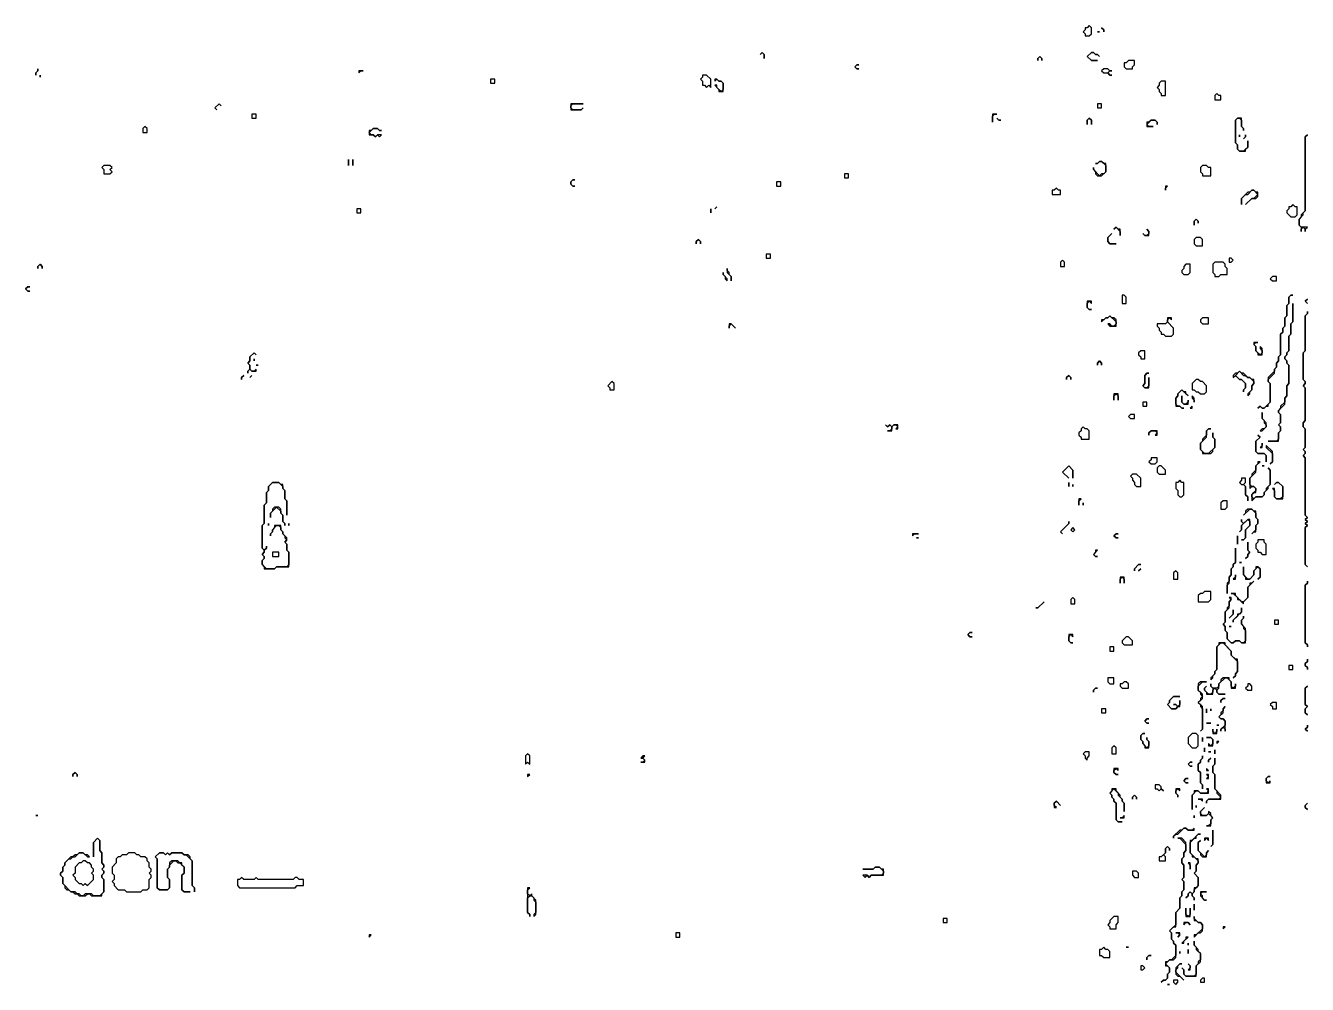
# Model space of a CAD drawing. Header units: metres. Extents: x 0 to 3575, y 1 to 2763.
# Drawn here: x 2952 to 3575, y 1070 to 1536 of the extents above; entities that cross this region are included whole.
import ezdxf

# ---------------------------------------------------------------- set-up
doc = ezdxf.new("R2010")
doc.units = ezdxf.units.M

msp = doc.modelspace()

# ---------------------------------------------------------------- linework, layer by layer
for points in [[(3469, 1536), (3468, 1535), (3467, 1535), (3467, 1534), (3466, 1533), (3467, 1532), (3467, 1531), (3469, 1531), (3470, 1532), (3470, 1535)], [(3473, 1535)], [(3473, 1533), (3474, 1533)], [(3475, 1535), (3476, 1534), (3476, 1533), (3476, 1534)], [(3310, 1523), (3309, 1522), (3310, 1523), (3311, 1522), (3311, 1520), (3311, 1522)], [(3445, 1521), (3444, 1520), (3444, 1519), (3444, 1520), (3445, 1521), (3446, 1520), (3446, 1519), (3446, 1520)], [(3470, 1523), (3468, 1521), (3470, 1519), (3473, 1519), (3470, 1519), (3468, 1521), (3470, 1523), (3471, 1523), (3472, 1522), (3473, 1522), (3474, 1521), (3473, 1522), (3472, 1522), (3471, 1523)], [(2958, 1515), (2958, 1514), (2957, 1513), (2957, 1512), (2957, 1513), (2958, 1514)], [(3114, 1514), (3114, 1513), (3115, 1514), (3116, 1514)], [(3309, 1520)], [(3356, 1517), (3355, 1516), (3356, 1515), (3357, 1515), (3356, 1515), (3355, 1516), (3356, 1517), (3357, 1517)], [(3476, 1515), (3475, 1514), (3476, 1513), (3478, 1513), (3479, 1512), (3480, 1512), (3479, 1512), (3478, 1513), (3479, 1514), (3480, 1514), (3479, 1514), (3478, 1515)], [(3488, 1519), (3487, 1518), (3486, 1518), (3486, 1516), (3487, 1515), (3490, 1515), (3490, 1516), (3491, 1517), (3491, 1519)], [(2957, 1510)], [(2959, 1512), (2959, 1511)], [(3178, 1510), (3178, 1508), (3180, 1508), (3180, 1510)], [(3281, 1512), (3281, 1511), (3280, 1510), (3281, 1509), (3281, 1507), (3282, 1507), (3283, 1506), (3284, 1507), (3285, 1506), (3285, 1510), (3283, 1512)], [(3287, 1510), (3287, 1509), (3288, 1510), (3289, 1509), (3290, 1509), (3291, 1508), (3291, 1505), (3290, 1504), (3288, 1506), (3288, 1507), (3287, 1507), (3289, 1505), (3289, 1504), (3291, 1504), (3291, 1508), (3290, 1509), (3289, 1509), (3288, 1510)], [(3504, 1509), (3503, 1508), (3503, 1507), (3502, 1506), (3503, 1505), (3503, 1504), (3504, 1503), (3504, 1502), (3506, 1502), (3506, 1509)], [(3531, 1503), (3530, 1502), (3530, 1500), (3533, 1500), (3533, 1502), (3532, 1502)], [(3046, 1498), (3044, 1496), (3045, 1495), (3044, 1496), (3046, 1498), (3047, 1497)], [(3217, 1498), (3217, 1495), (3222, 1495), (3223, 1496), (3222, 1495), (3218, 1495), (3217, 1496), (3217, 1497), (3218, 1498), (3223, 1498)], [(3473, 1498), (3473, 1496), (3475, 1496), (3475, 1498)], [(3062, 1493), (3062, 1491), (3064, 1491), (3064, 1493)], [(3422, 1493), (3422, 1489), (3422, 1492), (3423, 1493), (3424, 1493)], [(3424, 1491), (3425, 1490), (3426, 1490), (3425, 1490)], [(3469, 1491), (3468, 1490), (3468, 1488), (3468, 1490), (3469, 1491), (3470, 1490), (3470, 1488), (3470, 1490)], [(3499, 1490), (3498, 1489), (3497, 1489), (3497, 1487), (3500, 1487), (3498, 1487), (3497, 1488), (3499, 1490), (3501, 1490), (3502, 1489), (3502, 1488), (3502, 1489), (3501, 1490)], [(3541, 1491), (3540, 1490), (3540, 1479), (3541, 1478), (3541, 1476), (3542, 1475), (3545, 1475), (3545, 1476), (3546, 1477), (3546, 1480), (3546, 1477), (3544, 1475), (3542, 1475), (3541, 1476), (3541, 1478), (3540, 1479), (3540, 1490), (3541, 1491), (3542, 1491), (3543, 1490), (3543, 1487), (3544, 1486), (3544, 1485), (3544, 1486), (3543, 1487), (3543, 1491)], [(3010, 1487), (3009, 1486), (3009, 1484), (3011, 1484), (3011, 1486)], [(3121, 1486), (3120, 1485), (3119, 1485), (3119, 1483), (3121, 1483), (3122, 1482), (3123, 1483), (3124, 1482), (3125, 1483), (3123, 1483), (3122, 1482), (3121, 1483), (3120, 1483), (3119, 1484), (3121, 1486), (3123, 1486), (3124, 1485), (3125, 1485), (3124, 1485), (3123, 1486)], [(3468, 1486)], [(3542, 1483), (3542, 1482)], [(3545, 1483), (3545, 1482), (3544, 1481), (3545, 1482)], [(3575, 1483), (3574, 1482), (3574, 1446), (3572, 1444), (3572, 1443), (3571, 1442), (3571, 1439), (3572, 1438), (3572, 1436), (3572, 1437), (3573, 1438), (3574, 1437), (3574, 1436), (3574, 1437), (3575, 1438), (3572, 1438), (3571, 1439), (3571, 1442), (3573, 1444), (3573, 1445), (3574, 1446), (3574, 1482)], [(3414, 1482)], [(3414, 1480)], [(3109, 1471), (3109, 1468)], [(3111, 1471), (3111, 1468)], [(2990, 1468), (2989, 1467), (2990, 1466), (2990, 1464), (2993, 1464), (2994, 1465), (2993, 1466), (2994, 1467), (2993, 1468)], [(3474, 1470), (3473, 1469), (3472, 1469), (3473, 1469), (3474, 1470), (3475, 1470), (3477, 1468), (3477, 1465), (3476, 1464), (3475, 1464), (3474, 1463), (3471, 1466), (3471, 1467), (3471, 1466), (3472, 1465), (3472, 1464), (3473, 1463), (3475, 1463), (3477, 1465), (3477, 1469), (3476, 1469), (3475, 1470)], [(3524, 1468), (3523, 1467), (3523, 1465), (3524, 1464), (3524, 1463), (3528, 1463), (3528, 1467), (3527, 1467), (3526, 1468)], [(3218, 1461), (3217, 1460), (3217, 1459), (3218, 1458), (3219, 1458), (3218, 1458), (3217, 1459), (3217, 1460), (3218, 1461), (3219, 1461)], [(3317, 1460), (3317, 1458), (3319, 1458), (3319, 1460)], [(3350, 1464), (3350, 1462), (3352, 1462), (3352, 1464)], [(3506, 1458), (3506, 1456), (3506, 1457), (3507, 1458)], [(3453, 1457), (3452, 1456), (3451, 1456), (3451, 1454), (3455, 1454), (3455, 1456), (3454, 1456)], [(3509, 1457)], [(3548, 1456), (3547, 1455), (3546, 1455), (3543, 1452), (3543, 1449), (3543, 1452), (3545, 1454), (3546, 1454), (3548, 1456), (3549, 1456), (3551, 1454), (3549, 1452), (3548, 1452), (3545, 1449), (3548, 1452), (3550, 1452), (3551, 1453), (3551, 1455), (3550, 1455), (3549, 1456)], [(3113, 1447), (3113, 1445), (3115, 1445), (3115, 1447)], [(3285, 1447), (3285, 1445)], [(3288, 1448), (3287, 1447)], [(3568, 1449), (3567, 1448), (3566, 1448), (3566, 1447), (3565, 1446), (3565, 1445), (3567, 1443), (3569, 1443), (3570, 1444), (3570, 1448), (3569, 1448)], [(3287, 1445)], [(3521, 1442), (3520, 1441), (3520, 1439), (3520, 1441), (3521, 1442), (3522, 1441), (3522, 1440), (3522, 1441)], [(3480, 1435), (3478, 1433), (3478, 1431), (3479, 1430), (3482, 1430), (3479, 1430), (3478, 1431), (3478, 1433)], [(3482, 1438), (3481, 1437), (3482, 1438), (3484, 1436), (3484, 1434), (3484, 1437), (3483, 1437)], [(3482, 1435)], [(3497, 1437), (3498, 1436), (3498, 1435), (3497, 1434), (3496, 1434), (3495, 1435), (3496, 1434), (3498, 1434), (3498, 1436)], [(3495, 1437)], [(3521, 1433), (3520, 1432), (3520, 1430), (3521, 1429), (3524, 1429), (3524, 1432), (3523, 1433)], [(3279, 1432), (3278, 1431), (3278, 1430), (3278, 1431), (3279, 1432), (3280, 1431), (3280, 1430), (3280, 1431)], [(3312, 1425), (3312, 1423), (3314, 1423), (3314, 1425)], [(3456, 1422), (3455, 1421), (3455, 1419), (3457, 1419), (3457, 1421)], [(3530, 1421), (3529, 1420), (3529, 1416), (3530, 1415), (3530, 1414), (3532, 1414), (3533, 1415), (3536, 1415), (3536, 1418), (3535, 1419), (3535, 1420), (3534, 1421)], [(3537, 1423), (3537, 1421), (3538, 1421), (3539, 1422), (3538, 1423)], [(2959, 1420), (2958, 1419), (2958, 1418), (2958, 1419), (2959, 1420), (2960, 1419), (2960, 1418), (2960, 1419)], [(3291, 1418)], [(3291, 1416), (3291, 1415), (3292, 1414), (3292, 1413), (3293, 1412), (3293, 1413), (3291, 1415)], [(3293, 1418), (3293, 1416), (3295, 1414), (3295, 1412), (3295, 1414), (3294, 1415), (3294, 1416), (3293, 1417)], [(3516, 1420), (3515, 1419), (3515, 1418), (3514, 1417), (3514, 1416), (3515, 1415), (3517, 1415), (3518, 1416), (3518, 1420)], [(2953, 1409), (2952, 1408), (2953, 1407), (2954, 1407), (2953, 1407), (2952, 1408), (2953, 1409), (2954, 1409)], [(3558, 1414), (3557, 1413), (3558, 1412), (3560, 1412), (3560, 1414)], [(3468, 1402), (3468, 1399), (3469, 1398), (3470, 1398), (3469, 1398), (3468, 1399), (3468, 1401), (3469, 1402), (3470, 1401), (3470, 1402)], [(3485, 1405), (3485, 1401), (3487, 1401), (3487, 1404), (3486, 1405)], [(3567, 1405), (3566, 1404), (3566, 1401), (3565, 1400), (3565, 1395), (3564, 1394), (3564, 1390), (3563, 1389), (3563, 1387), (3562, 1386), (3562, 1376), (3561, 1375), (3561, 1373), (3560, 1372), (3560, 1370), (3559, 1369), (3559, 1368), (3556, 1365), (3556, 1363), (3557, 1362), (3557, 1353), (3554, 1350), (3553, 1350), (3552, 1351), (3551, 1350), (3552, 1351), (3553, 1350), (3554, 1350), (3555, 1351), (3556, 1351), (3556, 1352), (3557, 1353), (3557, 1362), (3556, 1363), (3556, 1364), (3559, 1367), (3559, 1369), (3560, 1370), (3560, 1372), (3561, 1373), (3561, 1375), (3562, 1376), (3562, 1386), (3563, 1387), (3563, 1389), (3564, 1390), (3564, 1394), (3565, 1395), (3565, 1400), (3566, 1401), (3566, 1404), (3567, 1405), (3568, 1405)], [(3575, 1403), (3574, 1402), (3575, 1401), (3574, 1402)], [(3568, 1401), (3568, 1392), (3567, 1391), (3567, 1386), (3566, 1385), (3566, 1378), (3565, 1377), (3565, 1376), (3564, 1375), (3564, 1374), (3565, 1373), (3565, 1372), (3566, 1371), (3566, 1362), (3565, 1361), (3565, 1356), (3564, 1355), (3564, 1353), (3562, 1351), (3562, 1350), (3561, 1349), (3561, 1348), (3562, 1347), (3562, 1343), (3561, 1342), (3562, 1341), (3562, 1339), (3561, 1338), (3561, 1335), (3560, 1334), (3556, 1334), (3561, 1334), (3561, 1338), (3562, 1339), (3562, 1341), (3561, 1342), (3562, 1343), (3562, 1347), (3561, 1348), (3561, 1349), (3564, 1352), (3564, 1355), (3565, 1356), (3565, 1361), (3566, 1362), (3566, 1371), (3565, 1372), (3565, 1373), (3564, 1374), (3564, 1375), (3565, 1376), (3565, 1377), (3566, 1378), (3566, 1385), (3567, 1386), (3567, 1391), (3568, 1392)], [(3575, 1397), (3575, 1396), (3574, 1395), (3574, 1378), (3573, 1377), (3573, 1364), (3574, 1363), (3574, 1362), (3573, 1361), (3574, 1360), (3574, 1344), (3573, 1343), (3573, 1341), (3574, 1340), (3574, 1331), (3573, 1330), (3574, 1329), (3574, 1328), (3573, 1327), (3574, 1326), (3574, 1298), (3575, 1297), (3574, 1296), (3575, 1295), (3574, 1294), (3575, 1293), (3574, 1292), (3574, 1274), (3575, 1273), (3574, 1274), (3574, 1292), (3575, 1293), (3574, 1294), (3575, 1295), (3574, 1296), (3575, 1297), (3574, 1298), (3574, 1326), (3573, 1327), (3574, 1328), (3574, 1329), (3573, 1330), (3574, 1331), (3574, 1340), (3573, 1341), (3573, 1343), (3574, 1344), (3574, 1360), (3573, 1361), (3574, 1362), (3574, 1363), (3573, 1364), (3573, 1377), (3574, 1378), (3574, 1395), (3575, 1396)], [(3294, 1391), (3294, 1389), (3294, 1390), (3295, 1391), (3297, 1389), (3295, 1391)], [(3479, 1395), (3478, 1394), (3477, 1394), (3476, 1393), (3475, 1393), (3475, 1392), (3477, 1394), (3478, 1394), (3479, 1395), (3482, 1392), (3482, 1391), (3481, 1390), (3480, 1390), (3479, 1391), (3478, 1391), (3479, 1390), (3482, 1390), (3482, 1393), (3481, 1394), (3480, 1394)], [(3507, 1394), (3507, 1392), (3506, 1391), (3502, 1391), (3502, 1390), (3503, 1389), (3503, 1388), (3504, 1387), (3504, 1386), (3505, 1386), (3506, 1385), (3509, 1385), (3510, 1386), (3510, 1389), (3507, 1392), (3507, 1393), (3508, 1394), (3509, 1393), (3509, 1394)], [(3524, 1394), (3523, 1393), (3523, 1392), (3524, 1391), (3527, 1391), (3527, 1394)], [(3295, 1387)], [(3297, 1387)], [(3063, 1377), (3061, 1375), (3061, 1373), (3060, 1372), (3061, 1371), (3061, 1369), (3060, 1368), (3060, 1367), (3060, 1368), (3061, 1369), (3062, 1368), (3064, 1368), (3064, 1369), (3063, 1368), (3062, 1368), (3061, 1369), (3061, 1371), (3060, 1372), (3061, 1373), (3061, 1375), (3063, 1377), (3064, 1376)], [(3494, 1378), (3493, 1377), (3493, 1376), (3494, 1375), (3494, 1374), (3496, 1374), (3496, 1378)], [(3549, 1382), (3549, 1381), (3550, 1380), (3550, 1378), (3551, 1377), (3551, 1376), (3553, 1376), (3553, 1379), (3552, 1380), (3552, 1379), (3553, 1378), (3553, 1377), (3552, 1376), (3550, 1378), (3550, 1380), (3549, 1381), (3550, 1382), (3551, 1382)], [(3063, 1374), (3063, 1373)], [(3064, 1371), (3065, 1371)], [(3065, 1373)], [(3474, 1373), (3473, 1372), (3473, 1371), (3473, 1372), (3474, 1373), (3475, 1372), (3475, 1371), (3475, 1372)], [(3575, 1376)], [(3575, 1374)], [(3058, 1366), (3057, 1365), (3057, 1364), (3057, 1365)], [(3062, 1366), (3061, 1365)], [(3459, 1366), (3458, 1365), (3458, 1364), (3458, 1365), (3459, 1366), (3460, 1365), (3460, 1364), (3460, 1365)], [(3497, 1367), (3496, 1366), (3496, 1362), (3495, 1361), (3496, 1360), (3498, 1360), (3498, 1365), (3498, 1361), (3497, 1360), (3496, 1360), (3495, 1361), (3496, 1362), (3496, 1366), (3497, 1367), (3498, 1367)], [(3542, 1368), (3541, 1367), (3540, 1367), (3539, 1366), (3539, 1365), (3540, 1366), (3542, 1364), (3543, 1364), (3545, 1362), (3545, 1360), (3544, 1359), (3544, 1358), (3544, 1359), (3545, 1360), (3545, 1362), (3543, 1364), (3542, 1364), (3540, 1366), (3542, 1368), (3544, 1366), (3545, 1366), (3546, 1365), (3547, 1365), (3549, 1363), (3549, 1362), (3548, 1361), (3548, 1359), (3546, 1357), (3546, 1356), (3547, 1357), (3547, 1358), (3548, 1359), (3548, 1361), (3549, 1362), (3549, 1364), (3548, 1364), (3547, 1365), (3546, 1365), (3544, 1367), (3543, 1367)], [(3059, 1364)], [(3237, 1363), (3235, 1361), (3236, 1360), (3236, 1359), (3238, 1359), (3238, 1362)], [(3514, 1359), (3512, 1357), (3512, 1356), (3511, 1355), (3511, 1351), (3513, 1351), (3514, 1350), (3515, 1350), (3514, 1350), (3513, 1351), (3512, 1351), (3511, 1352), (3511, 1355), (3512, 1356), (3512, 1357), (3514, 1359), (3517, 1356), (3516, 1357), (3516, 1358), (3515, 1358)], [(3521, 1364), (3519, 1362), (3519, 1359), (3520, 1359), (3521, 1358), (3522, 1358), (3523, 1357), (3525, 1357), (3526, 1358), (3526, 1361), (3524, 1363), (3523, 1363), (3522, 1364)], [(3481, 1357), (3481, 1354), (3481, 1356), (3482, 1357), (3483, 1356), (3483, 1354), (3483, 1357)], [(3495, 1353), (3495, 1351), (3497, 1351), (3497, 1353)], [(3514, 1356), (3514, 1353), (3515, 1352), (3517, 1352), (3517, 1354), (3517, 1353), (3516, 1352), (3515, 1352), (3514, 1353)], [(3519, 1356), (3519, 1355), (3520, 1354), (3520, 1353), (3520, 1355)], [(3544, 1356)], [(3489, 1347), (3488, 1346), (3489, 1345), (3491, 1345), (3491, 1347)], [(3519, 1351), (3518, 1350), (3519, 1350)], [(3553, 1348), (3553, 1345), (3554, 1344), (3554, 1343), (3555, 1342), (3555, 1341), (3554, 1340), (3553, 1340), (3552, 1339), (3553, 1339), (3555, 1341), (3555, 1343), (3553, 1345)], [(3370, 1342), (3371, 1341), (3372, 1342), (3373, 1341), (3373, 1340), (3372, 1339), (3371, 1339), (3373, 1339), (3373, 1341), (3374, 1342), (3375, 1342), (3376, 1341), (3375, 1340), (3376, 1340), (3376, 1342), (3374, 1342), (3373, 1341), (3372, 1342), (3371, 1341)], [(3466, 1341), (3465, 1340), (3465, 1339), (3464, 1338), (3464, 1337), (3465, 1336), (3465, 1335), (3469, 1335), (3469, 1339), (3468, 1340), (3467, 1340)], [(3527, 1340), (3526, 1339), (3526, 1337), (3524, 1335), (3524, 1334), (3523, 1333), (3523, 1330), (3524, 1329), (3524, 1328), (3528, 1328), (3529, 1329), (3529, 1330), (3530, 1331), (3530, 1335), (3529, 1336), (3529, 1338), (3529, 1336), (3530, 1335), (3530, 1331), (3527, 1328), (3525, 1328), (3523, 1330), (3523, 1333), (3526, 1336), (3526, 1339), (3527, 1340), (3528, 1340)], [(3499, 1339), (3498, 1338), (3498, 1337), (3498, 1338), (3499, 1339), (3501, 1339), (3502, 1338), (3501, 1337), (3502, 1337), (3502, 1339)], [(3551, 1337), (3552, 1336), (3550, 1334), (3550, 1329), (3551, 1328), (3554, 1328), (3555, 1327), (3555, 1324), (3555, 1327), (3554, 1328), (3551, 1328), (3550, 1329), (3550, 1334), (3552, 1336)], [(3554, 1337)], [(3554, 1335)], [(3553, 1333), (3553, 1332), (3552, 1331), (3553, 1331)], [(3555, 1332), (3555, 1331), (3558, 1328), (3558, 1324), (3557, 1323), (3558, 1324), (3558, 1329)], [(3459, 1322), (3456, 1319), (3459, 1316), (3456, 1319), (3459, 1322), (3461, 1320), (3461, 1316), (3461, 1320)], [(3499, 1326), (3499, 1325), (3498, 1324), (3499, 1323), (3501, 1323), (3502, 1324), (3502, 1326)], [(3503, 1322), (3502, 1321), (3502, 1319), (3503, 1318), (3506, 1318), (3506, 1320), (3504, 1322)], [(3551, 1324), (3551, 1323), (3550, 1322), (3550, 1320), (3548, 1318), (3548, 1317), (3547, 1316), (3547, 1311), (3548, 1312), (3549, 1312), (3550, 1311), (3550, 1310), (3548, 1308), (3548, 1305), (3550, 1307), (3553, 1307), (3554, 1308), (3554, 1309), (3556, 1311), (3556, 1312), (3557, 1313), (3557, 1320), (3556, 1321), (3557, 1320), (3557, 1313), (3555, 1311), (3555, 1310), (3554, 1309), (3554, 1308), (3553, 1307), (3550, 1307), (3549, 1306), (3548, 1307), (3548, 1308), (3549, 1309), (3550, 1309), (3550, 1311), (3549, 1312), (3548, 1312), (3547, 1313), (3547, 1316), (3550, 1319), (3550, 1322), (3552, 1324)], [(3553, 1322), (3554, 1322)], [(3490, 1318), (3489, 1317), (3490, 1316), (3490, 1315), (3491, 1314), (3491, 1313), (3492, 1312), (3494, 1312), (3494, 1316), (3492, 1318)], [(3513, 1315), (3512, 1314), (3511, 1314), (3511, 1311), (3512, 1310), (3512, 1308), (3513, 1307), (3514, 1307), (3515, 1308), (3515, 1314), (3514, 1314)], [(3543, 1316), (3543, 1315), (3542, 1314), (3543, 1313), (3544, 1313), (3545, 1312), (3545, 1308), (3546, 1307), (3546, 1305), (3546, 1307), (3545, 1308), (3545, 1312), (3544, 1313), (3545, 1314), (3545, 1316)], [(3072, 1314), (3070, 1312), (3070, 1310), (3069, 1309), (3069, 1304), (3068, 1303), (3068, 1294), (3067, 1293), (3067, 1282), (3068, 1281), (3068, 1280), (3067, 1279), (3068, 1278), (3068, 1277), (3067, 1276), (3067, 1274), (3068, 1273), (3068, 1272), (3073, 1272), (3074, 1273), (3080, 1273), (3080, 1280), (3079, 1281), (3079, 1284), (3078, 1285), (3079, 1286), (3079, 1287), (3077, 1289), (3077, 1290), (3076, 1291), (3076, 1293), (3073, 1293), (3073, 1292), (3072, 1291), (3072, 1290), (3071, 1289), (3071, 1288), (3071, 1289), (3072, 1290), (3072, 1291), (3074, 1293), (3075, 1293), (3076, 1292), (3076, 1291), (3077, 1290), (3077, 1289), (3078, 1288), (3078, 1287), (3079, 1286), (3078, 1285), (3079, 1284), (3079, 1281), (3080, 1280), (3080, 1274), (3079, 1273), (3074, 1273), (3073, 1272), (3069, 1272), (3067, 1274), (3067, 1276), (3068, 1277), (3068, 1278), (3067, 1279), (3068, 1280), (3068, 1281), (3069, 1282), (3069, 1283), (3069, 1282), (3068, 1281), (3067, 1282), (3067, 1293), (3068, 1294), (3068, 1303), (3069, 1304), (3069, 1309), (3070, 1310), (3070, 1312), (3072, 1314), (3075, 1314), (3077, 1312), (3077, 1311), (3078, 1310), (3078, 1306), (3079, 1305), (3079, 1298), (3079, 1305), (3078, 1306), (3078, 1310), (3077, 1311), (3077, 1313), (3076, 1313), (3075, 1314)], [(3459, 1314), (3459, 1312)], [(3461, 1313), (3461, 1312)], [(3560, 1314), (3559, 1313), (3560, 1314), (3561, 1314), (3563, 1312), (3563, 1307), (3562, 1306), (3560, 1306), (3559, 1307), (3559, 1311), (3558, 1311), (3559, 1310), (3559, 1307), (3560, 1306), (3563, 1306), (3563, 1312), (3561, 1314)], [(3464, 1306), (3464, 1303), (3464, 1305), (3465, 1306)], [(3466, 1304), (3466, 1303)], [(3534, 1305), (3533, 1304), (3533, 1301), (3535, 1301), (3536, 1302), (3536, 1305)], [(3073, 1302), (3072, 1301), (3072, 1300), (3071, 1299), (3071, 1297), (3071, 1299), (3074, 1302), (3076, 1300), (3076, 1299), (3077, 1298), (3077, 1295), (3078, 1294), (3078, 1293), (3078, 1294), (3077, 1295), (3077, 1298), (3076, 1299), (3076, 1301), (3075, 1302)], [(3543, 1296), (3543, 1295), (3544, 1294), (3543, 1293), (3543, 1291), (3542, 1290), (3543, 1291), (3543, 1293), (3546, 1296), (3547, 1295), (3547, 1293), (3545, 1291), (3545, 1287), (3544, 1286), (3543, 1286), (3544, 1286), (3545, 1287), (3545, 1291), (3547, 1293), (3547, 1296), (3546, 1296), (3544, 1294), (3543, 1295)], [(3546, 1301), (3545, 1300), (3545, 1299), (3544, 1298), (3547, 1301), (3548, 1301), (3550, 1299), (3550, 1297), (3551, 1296), (3551, 1294), (3550, 1293), (3550, 1291), (3548, 1289), (3549, 1290), (3550, 1290), (3550, 1293), (3551, 1294), (3551, 1296), (3550, 1297), (3550, 1300), (3549, 1300), (3548, 1301)], [(3070, 1294), (3070, 1293)], [(3080, 1294), (3080, 1293)], [(3459, 1295), (3459, 1294), (3455, 1290), (3456, 1289), (3455, 1290), (3459, 1294)], [(3461, 1292), (3460, 1291), (3461, 1290), (3462, 1291)], [(3461, 1295)], [(3069, 1288)], [(3070, 1285)], [(3383, 1289), (3383, 1288), (3384, 1289), (3386, 1289)], [(3385, 1287), (3386, 1287)], [(3459, 1289)], [(3482, 1289), (3481, 1288), (3482, 1287), (3483, 1287), (3482, 1287), (3481, 1288), (3482, 1289), (3483, 1289)], [(3541, 1288), (3541, 1284)], [(3546, 1285), (3546, 1281), (3547, 1280), (3546, 1279), (3546, 1278), (3545, 1277), (3546, 1278), (3546, 1279), (3547, 1280), (3546, 1281)], [(3551, 1286), (3551, 1285), (3550, 1284), (3550, 1282), (3551, 1281), (3551, 1280), (3552, 1280), (3553, 1279), (3555, 1279), (3555, 1284), (3554, 1285), (3554, 1286)], [(3072, 1280), (3072, 1278), (3075, 1278), (3075, 1280)], [(3472, 1281), (3472, 1280), (3471, 1279), (3472, 1278), (3473, 1278), (3472, 1278), (3471, 1279), (3473, 1281)], [(3540, 1282), (3540, 1275), (3539, 1274), (3539, 1273), (3538, 1272), (3538, 1269), (3537, 1268), (3537, 1266), (3536, 1265), (3536, 1260), (3536, 1264), (3537, 1265), (3537, 1268), (3538, 1269), (3538, 1272), (3539, 1273), (3539, 1274), (3540, 1275)], [(3542, 1281)], [(3493, 1274), (3491, 1272), (3491, 1271), (3491, 1272), (3493, 1274), (3494, 1274)], [(3494, 1272), (3493, 1271)], [(3511, 1271), (3510, 1270), (3510, 1267), (3512, 1267), (3512, 1270)], [(3542, 1275), (3543, 1275)], [(3544, 1273), (3544, 1269), (3545, 1268), (3545, 1267), (3547, 1267), (3549, 1269), (3549, 1271), (3551, 1273), (3552, 1272), (3552, 1268), (3551, 1267), (3552, 1268), (3552, 1272), (3551, 1273), (3550, 1273), (3550, 1272), (3549, 1271), (3549, 1269), (3547, 1267), (3546, 1267), (3544, 1269)], [(3484, 1268), (3484, 1265), (3484, 1267), (3485, 1268), (3486, 1267), (3486, 1265), (3486, 1268)], [(3549, 1266), (3548, 1265), (3547, 1265), (3547, 1264), (3546, 1263), (3546, 1258), (3544, 1256), (3543, 1256), (3540, 1259), (3540, 1260), (3538, 1260), (3539, 1260), (3541, 1258), (3541, 1257), (3542, 1257), (3544, 1255), (3544, 1256), (3546, 1258), (3546, 1263)], [(3540, 1269), (3540, 1268), (3539, 1267), (3540, 1267)], [(3575, 1266), (3575, 1265), (3574, 1264), (3574, 1236), (3575, 1235), (3575, 1234), (3575, 1235), (3574, 1236), (3574, 1264), (3575, 1265)], [(3525, 1261), (3524, 1260), (3523, 1260), (3522, 1259), (3522, 1256), (3527, 1256), (3528, 1257), (3528, 1261)], [(3442, 1255)], [(3447, 1256), (3444, 1253), (3443, 1253), (3444, 1253)], [(3444, 1256)], [(3461, 1258), (3460, 1257), (3460, 1255), (3462, 1255), (3462, 1257)], [(3537, 1258), (3538, 1257), (3537, 1256), (3537, 1254), (3536, 1253), (3536, 1252), (3535, 1251), (3535, 1246), (3534, 1245), (3535, 1244), (3535, 1242), (3536, 1241), (3536, 1238), (3538, 1236), (3539, 1236), (3540, 1237), (3542, 1237), (3543, 1236), (3545, 1236), (3545, 1243), (3543, 1245), (3543, 1247), (3544, 1248), (3544, 1249), (3544, 1248), (3543, 1247), (3543, 1245), (3544, 1244), (3544, 1243), (3545, 1242), (3545, 1237), (3544, 1236), (3543, 1236), (3542, 1237), (3540, 1237), (3539, 1236), (3538, 1236), (3536, 1238), (3536, 1241), (3535, 1242), (3535, 1244), (3534, 1245), (3535, 1246), (3535, 1251), (3537, 1253), (3537, 1256), (3538, 1257), (3538, 1258)], [(3543, 1253), (3543, 1251), (3542, 1250), (3541, 1250), (3541, 1249), (3539, 1247), (3539, 1246), (3539, 1247), (3543, 1251)], [(3539, 1252), (3539, 1250), (3537, 1248), (3539, 1250)], [(3545, 1252)], [(3559, 1247), (3559, 1245), (3561, 1245), (3561, 1247)], [(3411, 1241), (3410, 1240), (3411, 1239), (3412, 1239), (3411, 1239), (3410, 1240), (3411, 1241), (3412, 1241)], [(3459, 1240), (3459, 1237), (3460, 1236), (3461, 1236), (3460, 1236), (3459, 1237), (3459, 1239), (3460, 1240), (3461, 1239), (3461, 1240)], [(3537, 1244), (3538, 1244)], [(3479, 1234), (3479, 1232), (3481, 1232), (3481, 1234)], [(3487, 1239), (3485, 1237), (3485, 1236), (3486, 1235), (3490, 1235), (3490, 1237), (3488, 1239)], [(3532, 1236), (3532, 1235), (3531, 1234), (3531, 1223), (3530, 1222), (3530, 1221), (3528, 1219), (3528, 1218), (3529, 1219), (3529, 1220), (3530, 1221), (3530, 1222), (3531, 1223), (3531, 1234), (3533, 1236), (3534, 1236), (3538, 1232), (3538, 1230), (3541, 1227), (3541, 1222), (3540, 1221), (3540, 1220), (3539, 1219), (3540, 1220), (3540, 1221), (3541, 1222), (3541, 1228), (3540, 1228), (3538, 1230), (3538, 1232), (3535, 1235), (3535, 1236)], [(3575, 1228), (3575, 1227), (3574, 1226), (3574, 1225), (3575, 1224), (3575, 1223), (3575, 1224), (3574, 1225), (3574, 1226), (3575, 1227)], [(3566, 1225), (3566, 1223), (3568, 1223), (3568, 1225)], [(3478, 1219), (3478, 1217), (3479, 1216), (3481, 1216), (3481, 1219)], [(3486, 1217), (3485, 1216), (3484, 1216), (3484, 1215), (3485, 1214), (3488, 1214), (3488, 1216), (3487, 1217)], [(3523, 1217), (3522, 1216), (3522, 1213), (3523, 1212), (3523, 1211), (3524, 1210), (3523, 1209), (3523, 1208), (3522, 1207), (3523, 1206), (3523, 1205), (3524, 1204), (3524, 1194), (3523, 1193), (3524, 1194), (3524, 1205), (3522, 1207), (3524, 1209), (3524, 1211), (3522, 1213), (3522, 1215), (3524, 1217), (3526, 1217)], [(3534, 1219), (3533, 1218), (3533, 1217), (3532, 1216), (3532, 1215), (3531, 1214), (3529, 1214), (3528, 1215), (3528, 1216), (3528, 1215), (3529, 1214), (3529, 1212), (3528, 1211), (3527, 1211), (3525, 1213), (3525, 1214), (3526, 1215), (3525, 1214), (3525, 1213), (3526, 1212), (3526, 1211), (3529, 1211), (3529, 1213), (3530, 1214), (3531, 1213), (3531, 1212), (3532, 1211), (3535, 1211), (3532, 1211), (3531, 1212), (3531, 1213), (3532, 1214), (3532, 1216), (3535, 1219), (3536, 1219), (3538, 1217), (3538, 1214), (3540, 1214), (3540, 1216), (3540, 1215), (3539, 1214), (3538, 1215), (3538, 1217), (3537, 1218), (3537, 1219)], [(3546, 1216), (3546, 1215), (3545, 1214), (3546, 1213), (3548, 1213), (3548, 1215), (3547, 1216)], [(3575, 1215), (3574, 1214), (3574, 1206), (3575, 1205), (3574, 1204), (3574, 1202), (3575, 1201), (3574, 1202), (3574, 1204), (3575, 1205), (3574, 1206), (3574, 1214)], [(3472, 1214), (3471, 1213), (3471, 1212), (3471, 1213), (3472, 1214), (3473, 1214)], [(3473, 1212)], [(3510, 1210), (3508, 1208), (3508, 1207), (3507, 1206), (3509, 1204), (3511, 1204), (3512, 1205), (3513, 1205), (3513, 1208), (3513, 1206), (3512, 1205), (3511, 1206), (3510, 1206), (3511, 1206), (3512, 1205), (3511, 1204), (3509, 1204), (3507, 1206), (3508, 1207), (3508, 1208), (3510, 1210), (3513, 1210)], [(3534, 1209), (3533, 1208), (3533, 1207), (3533, 1208), (3534, 1209), (3535, 1209)], [(3475, 1204), (3475, 1202), (3477, 1202), (3477, 1204)], [(3526, 1204), (3526, 1202)], [(3528, 1204), (3528, 1203)], [(3535, 1205), (3534, 1204), (3534, 1203), (3533, 1202), (3533, 1201), (3532, 1200), (3533, 1199), (3534, 1199), (3535, 1198), (3535, 1196), (3533, 1194), (3533, 1193), (3533, 1194), (3534, 1195), (3535, 1194), (3535, 1193), (3535, 1198), (3534, 1199), (3533, 1199), (3532, 1200), (3534, 1202), (3534, 1204)], [(3535, 1207)], [(3558, 1207), (3557, 1206), (3558, 1205), (3558, 1204), (3560, 1204), (3560, 1207)], [(3497, 1199), (3496, 1198), (3497, 1197), (3498, 1197), (3497, 1197), (3496, 1198), (3497, 1199), (3498, 1199)], [(3526, 1199)], [(3526, 1197), (3528, 1197)], [(3529, 1201)], [(3529, 1199)], [(3531, 1198)], [(3495, 1192), (3494, 1191), (3494, 1189), (3495, 1188), (3495, 1187), (3496, 1186), (3496, 1185), (3498, 1185), (3498, 1188), (3497, 1189), (3497, 1190), (3497, 1189), (3498, 1188), (3498, 1186), (3497, 1185), (3495, 1187), (3495, 1188), (3494, 1189), (3494, 1191), (3495, 1192), (3496, 1192)], [(3519, 1192), (3517, 1190), (3517, 1187), (3519, 1185), (3521, 1185), (3522, 1186), (3522, 1191), (3521, 1192)], [(3524, 1190), (3524, 1188)], [(3526, 1194)], [(3526, 1190), (3528, 1190), (3529, 1189), (3529, 1187), (3528, 1186), (3527, 1187), (3527, 1186), (3529, 1186), (3529, 1189), (3528, 1190)], [(3529, 1194), (3529, 1192), (3531, 1192), (3531, 1194), (3531, 1193), (3530, 1192), (3529, 1193)], [(3531, 1196), (3532, 1196)], [(3533, 1191)], [(3535, 1191)], [(3575, 1196), (3575, 1195), (3574, 1194), (3575, 1193), (3574, 1194), (3575, 1195)], [(3481, 1186), (3480, 1185), (3480, 1182), (3482, 1182), (3482, 1185)], [(3525, 1185), (3525, 1183)], [(3530, 1184), (3530, 1182)], [(3531, 1188), (3531, 1187), (3532, 1188)], [(3534, 1189)], [(3196, 1182), (3195, 1181), (3195, 1177), (3196, 1178), (3197, 1177), (3197, 1181)], [(3252, 1181), (3251, 1180), (3252, 1180), (3253, 1179), (3252, 1178), (3251, 1178), (3253, 1178), (3253, 1179), (3252, 1180), (3253, 1181)], [(3467, 1183), (3466, 1182), (3467, 1181), (3467, 1180), (3468, 1179), (3468, 1180), (3469, 1181), (3469, 1183)], [(3518, 1178), (3517, 1177), (3518, 1176), (3519, 1176), (3518, 1176), (3517, 1177), (3518, 1178), (3519, 1178)], [(3524, 1181), (3524, 1180), (3523, 1179), (3523, 1178), (3522, 1177), (3522, 1174), (3523, 1173), (3523, 1168), (3524, 1167), (3524, 1165), (3524, 1167), (3523, 1168), (3523, 1173), (3522, 1174), (3522, 1177), (3523, 1178), (3523, 1179), (3524, 1180)], [(3525, 1178)], [(3530, 1180), (3530, 1177), (3529, 1176), (3529, 1173), (3530, 1172), (3530, 1165), (3531, 1164), (3531, 1163), (3533, 1161), (3532, 1160), (3527, 1160), (3526, 1159), (3526, 1158), (3526, 1159), (3527, 1160), (3533, 1160), (3533, 1162), (3530, 1165), (3530, 1172), (3529, 1173), (3529, 1176), (3530, 1177)], [(3527, 1183), (3528, 1183)], [(3528, 1180), (3527, 1179), (3527, 1178), (3527, 1179)], [(2976, 1173), (2975, 1172), (2975, 1171), (2975, 1172), (2976, 1173), (2977, 1172), (2977, 1171), (2977, 1172)], [(3196, 1172), (3196, 1171), (3197, 1172)], [(3481, 1175), (3481, 1173), (3482, 1172), (3483, 1172), (3482, 1172), (3481, 1173), (3481, 1174), (3482, 1175), (3483, 1174), (3483, 1175)], [(3526, 1175), (3526, 1174), (3527, 1174)], [(3526, 1172), (3527, 1171), (3526, 1170), (3527, 1170), (3527, 1172)], [(3501, 1167), (3501, 1165), (3502, 1165), (3503, 1164), (3504, 1165), (3505, 1164), (3504, 1165), (3504, 1166), (3503, 1167)], [(3516, 1170), (3515, 1169), (3516, 1168), (3517, 1168), (3516, 1168), (3515, 1169), (3516, 1170), (3517, 1170)], [(3556, 1171), (3555, 1170), (3555, 1168), (3557, 1168), (3557, 1169), (3556, 1168), (3555, 1169), (3555, 1170), (3556, 1171), (3557, 1171)], [(3453, 1159), (3452, 1158), (3452, 1156), (3453, 1156), (3452, 1157), (3452, 1158), (3453, 1159), (3455, 1157)], [(3480, 1165), (3480, 1164), (3479, 1163), (3480, 1162), (3480, 1161), (3481, 1160), (3481, 1159), (3482, 1158), (3482, 1150), (3483, 1149), (3485, 1149), (3483, 1149), (3482, 1150), (3482, 1158), (3481, 1159), (3481, 1160), (3480, 1161), (3480, 1162), (3479, 1163), (3481, 1165), (3483, 1163), (3483, 1162), (3485, 1160), (3485, 1159), (3486, 1158), (3486, 1154), (3486, 1158), (3485, 1159), (3485, 1160), (3484, 1161), (3484, 1162), (3482, 1164), (3482, 1165)], [(3491, 1162), (3490, 1161), (3490, 1160), (3490, 1161), (3491, 1162), (3492, 1161), (3492, 1160), (3492, 1161)], [(3511, 1165), (3511, 1163), (3512, 1162), (3512, 1161), (3512, 1162), (3511, 1163), (3511, 1164), (3512, 1165), (3513, 1164), (3513, 1165)], [(3526, 1165), (3527, 1164), (3526, 1163), (3523, 1163), (3522, 1164), (3520, 1164), (3520, 1163), (3519, 1162), (3519, 1155), (3519, 1162), (3521, 1164), (3522, 1164), (3523, 1163), (3527, 1163), (3527, 1165)], [(3522, 1160), (3523, 1160), (3524, 1159), (3524, 1160)], [(3484, 1156)], [(3484, 1153)], [(3521, 1157), (3521, 1156)], [(3525, 1156), (3523, 1154), (3523, 1152), (3526, 1152), (3527, 1153), (3529, 1151), (3528, 1150), (3528, 1148), (3527, 1147), (3526, 1147), (3528, 1147), (3528, 1150), (3529, 1151), (3528, 1152), (3528, 1153), (3527, 1154), (3527, 1153), (3526, 1152), (3524, 1152), (3523, 1153), (3523, 1154)], [(3575, 1158), (3574, 1157), (3574, 1156), (3575, 1155), (3574, 1156), (3574, 1157)], [(2957, 1152), (2958, 1152)], [(2957, 1150)], [(3486, 1152), (3485, 1151), (3484, 1151), (3486, 1151)], [(3520, 1152), (3520, 1151)], [(3520, 1148)], [(3524, 1149)], [(3526, 1149)], [(2987, 1141), (2985, 1139), (2985, 1132), (2985, 1139), (2987, 1141), (2988, 1140), (2988, 1135), (2989, 1134), (2989, 1129), (2990, 1128), (2990, 1127), (2989, 1126), (2990, 1125), (2990, 1124), (2989, 1123), (2989, 1122), (2990, 1121), (2990, 1115), (2988, 1113), (2985, 1113), (2984, 1114), (2981, 1114), (2980, 1113), (2979, 1113), (2978, 1114), (2977, 1114), (2976, 1115), (2974, 1115), (2970, 1119), (2970, 1122), (2969, 1123), (2969, 1124), (2970, 1125), (2970, 1127), (2971, 1128), (2971, 1129), (2973, 1131), (2974, 1131), (2975, 1132), (2976, 1132), (2978, 1134), (2980, 1134), (2982, 1132), (2983, 1132), (2982, 1133), (2981, 1133), (2980, 1134), (2978, 1134), (2977, 1133), (2976, 1133), (2975, 1132), (2974, 1132), (2971, 1129), (2971, 1128), (2970, 1127), (2970, 1125), (2969, 1124), (2969, 1123), (2970, 1122), (2970, 1119), (2971, 1118), (2971, 1117), (2972, 1116), (2973, 1116), (2974, 1115), (2975, 1115), (2976, 1114), (2977, 1114), (2978, 1113), (2981, 1113), (2982, 1114), (2983, 1114), (2984, 1113), (2989, 1113), (2989, 1114), (2990, 1115), (2990, 1121), (2989, 1122), (2989, 1123), (2990, 1124), (2990, 1125), (2989, 1126), (2990, 1127), (2990, 1128), (2989, 1129), (2989, 1134), (2988, 1135), (2988, 1140)], [(3512, 1141), (3513, 1141), (3516, 1138), (3516, 1135), (3515, 1134), (3515, 1132), (3514, 1131), (3514, 1129), (3515, 1128), (3515, 1122), (3514, 1121), (3515, 1120), (3515, 1116), (3514, 1115), (3514, 1113), (3513, 1112), (3513, 1107), (3511, 1105), (3511, 1099), (3508, 1096), (3509, 1095), (3509, 1092), (3510, 1091), (3510, 1090), (3511, 1089), (3511, 1084), (3509, 1082), (3508, 1082), (3507, 1081), (3506, 1081), (3506, 1079), (3507, 1079), (3508, 1078), (3508, 1076), (3507, 1075), (3507, 1073), (3506, 1072), (3505, 1072), (3504, 1071), (3505, 1072), (3506, 1072), (3507, 1073), (3507, 1075), (3508, 1076), (3508, 1078), (3506, 1080), (3508, 1082), (3510, 1082), (3511, 1083), (3511, 1089), (3510, 1090), (3510, 1091), (3509, 1092), (3509, 1095), (3508, 1096), (3510, 1098), (3511, 1098), (3511, 1105), (3513, 1107), (3513, 1112), (3514, 1113), (3514, 1115), (3515, 1116), (3515, 1120), (3514, 1121), (3515, 1122), (3515, 1128), (3514, 1129), (3514, 1131), (3515, 1132), (3515, 1134), (3516, 1135), (3516, 1139), (3514, 1141)], [(3515, 1146), (3514, 1145), (3513, 1145), (3510, 1142), (3510, 1141), (3510, 1142), (3511, 1143), (3512, 1143), (3515, 1146), (3516, 1146), (3517, 1145), (3520, 1145), (3520, 1146), (3519, 1145), (3517, 1145), (3516, 1146)], [(3522, 1143), (3519, 1140), (3518, 1140), (3518, 1134), (3519, 1133), (3519, 1132), (3520, 1132), (3522, 1130), (3522, 1129), (3521, 1128), (3521, 1125), (3520, 1124), (3522, 1122), (3522, 1118), (3521, 1117), (3520, 1117), (3520, 1115), (3519, 1114), (3518, 1115), (3517, 1114), (3517, 1113), (3516, 1112), (3517, 1113), (3517, 1114), (3518, 1115), (3519, 1114), (3519, 1113), (3520, 1112), (3520, 1111), (3520, 1112), (3519, 1113), (3519, 1114), (3520, 1115), (3520, 1116), (3522, 1118), (3522, 1122), (3520, 1124), (3521, 1125), (3521, 1128), (3522, 1129), (3522, 1131), (3521, 1131), (3518, 1134), (3518, 1139), (3520, 1141), (3521, 1141), (3521, 1142), (3522, 1143), (3523, 1143)], [(3525, 1141), (3525, 1140), (3526, 1141), (3527, 1140), (3527, 1141)], [(3529, 1145), (3529, 1138), (3528, 1137), (3529, 1138)], [(3002, 1134), (3001, 1133), (2999, 1133), (2998, 1132), (2997, 1132), (2996, 1131), (2996, 1129), (2994, 1127), (2994, 1124), (2995, 1123), (2995, 1121), (2994, 1120), (2995, 1119), (2995, 1118), (2997, 1116), (3000, 1116), (3001, 1115), (3008, 1115), (3009, 1116), (3011, 1116), (3012, 1117), (3012, 1121), (3013, 1122), (3013, 1123), (3012, 1124), (3013, 1125), (3013, 1126), (3012, 1127), (3012, 1129), (3011, 1130), (3011, 1131), (3010, 1132), (3008, 1132), (3007, 1133), (3006, 1133), (3005, 1134)], [(3017, 1134), (3015, 1132), (3016, 1131), (3016, 1117), (3017, 1116), (3021, 1116), (3022, 1117), (3022, 1121), (3021, 1122), (3021, 1126), (3022, 1127), (3022, 1128), (3024, 1130), (3025, 1130), (3026, 1129), (3027, 1129), (3029, 1127), (3029, 1124), (3028, 1123), (3028, 1116), (3029, 1115), (3032, 1115), (3029, 1115), (3028, 1116), (3028, 1123), (3029, 1124), (3029, 1127), (3028, 1128), (3028, 1129), (3027, 1129), (3026, 1130), (3023, 1130), (3022, 1129), (3022, 1127), (3021, 1126), (3021, 1122), (3022, 1121), (3022, 1117), (3021, 1116), (3017, 1116), (3016, 1117), (3016, 1131), (3015, 1132), (3017, 1134), (3019, 1134), (3020, 1133), (3021, 1134), (3022, 1133), (3023, 1134), (3028, 1134), (3029, 1133), (3030, 1133), (3033, 1130), (3033, 1118), (3034, 1117), (3034, 1115), (3034, 1117), (3033, 1118), (3033, 1130), (3032, 1131), (3032, 1132), (3031, 1133), (3029, 1133), (3028, 1134), (3023, 1134), (3022, 1133), (3021, 1134), (3020, 1133), (3019, 1134)], [(3507, 1137), (3506, 1136), (3506, 1134), (3504, 1132), (3503, 1132), (3503, 1130), (3506, 1130), (3506, 1132), (3505, 1133), (3506, 1134), (3506, 1136), (3507, 1137), (3508, 1136), (3508, 1135), (3508, 1136)], [(3523, 1140), (3522, 1139), (3522, 1135), (3523, 1134), (3523, 1133), (3524, 1132), (3526, 1132), (3526, 1134), (3527, 1135), (3526, 1134), (3526, 1133), (3525, 1132), (3522, 1135), (3522, 1139)], [(3526, 1138)], [(2980, 1130), (2979, 1129), (2978, 1129), (2976, 1127), (2976, 1124), (2975, 1123), (2976, 1122), (2976, 1121), (2978, 1119), (2979, 1119), (2980, 1118), (2981, 1119), (2982, 1118), (2985, 1121), (2985, 1123), (2984, 1124), (2985, 1125), (2985, 1126), (2984, 1127), (2984, 1128), (2983, 1129), (2982, 1129), (2981, 1130)], [(3517, 1129), (3518, 1128), (3518, 1126), (3518, 1129)], [(3057, 1122), (3056, 1121), (3055, 1121), (3055, 1118), (3056, 1117), (3083, 1117), (3084, 1118), (3087, 1118), (3087, 1121), (3085, 1121), (3084, 1122), (3083, 1122), (3082, 1121), (3065, 1121), (3064, 1122), (3063, 1121), (3058, 1121)], [(3357, 1125)], [(3365, 1127), (3364, 1126), (3359, 1126), (3364, 1126), (3365, 1127), (3367, 1127), (3369, 1125), (3369, 1124), (3368, 1123), (3363, 1123), (3362, 1122), (3361, 1123), (3359, 1123), (3360, 1122), (3361, 1123), (3362, 1122), (3363, 1123), (3369, 1123), (3369, 1126), (3368, 1126), (3367, 1127)], [(3490, 1125), (3490, 1123), (3491, 1122), (3493, 1122), (3493, 1124), (3492, 1125)], [(3196, 1117), (3196, 1105), (3197, 1104), (3197, 1103), (3197, 1104), (3196, 1105), (3196, 1112), (3197, 1113), (3198, 1113), (3199, 1112), (3199, 1111), (3200, 1110), (3200, 1105), (3199, 1104), (3199, 1103), (3200, 1104), (3200, 1111), (3198, 1113), (3198, 1114), (3197, 1113), (3196, 1114), (3196, 1116), (3197, 1117)], [(3516, 1110)], [(3518, 1111)], [(3520, 1109), (3520, 1106)], [(3523, 1115), (3523, 1113), (3525, 1111), (3526, 1111), (3525, 1111), (3524, 1112), (3524, 1113), (3523, 1114), (3524, 1115), (3526, 1115)], [(3526, 1113)], [(3481, 1103), (3479, 1101), (3479, 1100), (3478, 1099), (3479, 1098), (3479, 1097), (3482, 1097), (3482, 1099), (3483, 1100), (3483, 1103)], [(3513, 1104)], [(3516, 1107), (3516, 1103), (3518, 1103), (3518, 1107), (3518, 1104), (3517, 1103), (3516, 1104)], [(3520, 1103), (3520, 1101), (3521, 1101), (3522, 1100), (3523, 1100), (3524, 1099), (3524, 1097), (3521, 1094), (3520, 1094), (3520, 1093), (3522, 1095), (3523, 1095), (3524, 1096), (3524, 1099), (3523, 1100), (3522, 1100), (3520, 1102)], [(3398, 1102), (3398, 1100), (3400, 1100), (3400, 1102)], [(3513, 1102)], [(3515, 1100), (3515, 1099), (3516, 1100), (3517, 1100), (3518, 1099), (3517, 1100)], [(3534, 1098), (3534, 1097), (3535, 1098)], [(3119, 1094), (3119, 1093), (3120, 1094)], [(3268, 1095), (3268, 1093), (3270, 1093), (3270, 1095)], [(3511, 1095), (3512, 1095), (3513, 1094), (3512, 1093), (3513, 1094), (3513, 1095)], [(3516, 1093), (3516, 1092), (3514, 1090), (3515, 1090), (3515, 1091), (3517, 1093)], [(3520, 1091), (3520, 1089), (3521, 1088), (3521, 1087), (3523, 1085), (3523, 1082), (3522, 1081), (3522, 1080), (3521, 1079), (3521, 1075), (3520, 1074), (3516, 1074), (3515, 1075), (3515, 1077), (3514, 1078), (3515, 1077), (3515, 1075), (3516, 1074), (3521, 1074), (3521, 1079), (3523, 1081), (3523, 1085), (3522, 1086), (3522, 1087), (3520, 1089)], [(3476, 1088), (3475, 1087), (3474, 1087), (3474, 1084), (3475, 1084), (3476, 1083), (3479, 1083), (3479, 1086), (3478, 1087), (3477, 1087)], [(3487, 1088), (3488, 1088)], [(3487, 1086)], [(3513, 1086), (3513, 1085)], [(3515, 1088)], [(3517, 1090), (3517, 1089)], [(3517, 1087), (3517, 1085)], [(3494, 1079), (3494, 1077), (3495, 1077), (3496, 1078), (3495, 1079)], [(3498, 1084), (3497, 1083), (3497, 1082), (3497, 1083), (3498, 1084), (3499, 1084)], [(3499, 1082)], [(3513, 1080), (3511, 1078), (3511, 1075), (3512, 1074), (3513, 1074), (3515, 1072), (3511, 1076), (3511, 1077), (3512, 1078), (3512, 1079), (3513, 1080), (3514, 1080)], [(3517, 1080), (3518, 1079), (3518, 1078), (3517, 1077), (3518, 1077), (3518, 1079)], [(3458, 1072)], [(3510, 1072), (3510, 1071), (3511, 1070), (3512, 1071), (3512, 1072)], [(3524, 1073), (3523, 1072), (3523, 1071), (3525, 1071), (3525, 1073)], [(3507, 1070), (3508, 1070)]]:
    msp.add_lwpolyline(points, close=True)

doc.saveas('drawing.dxf')
